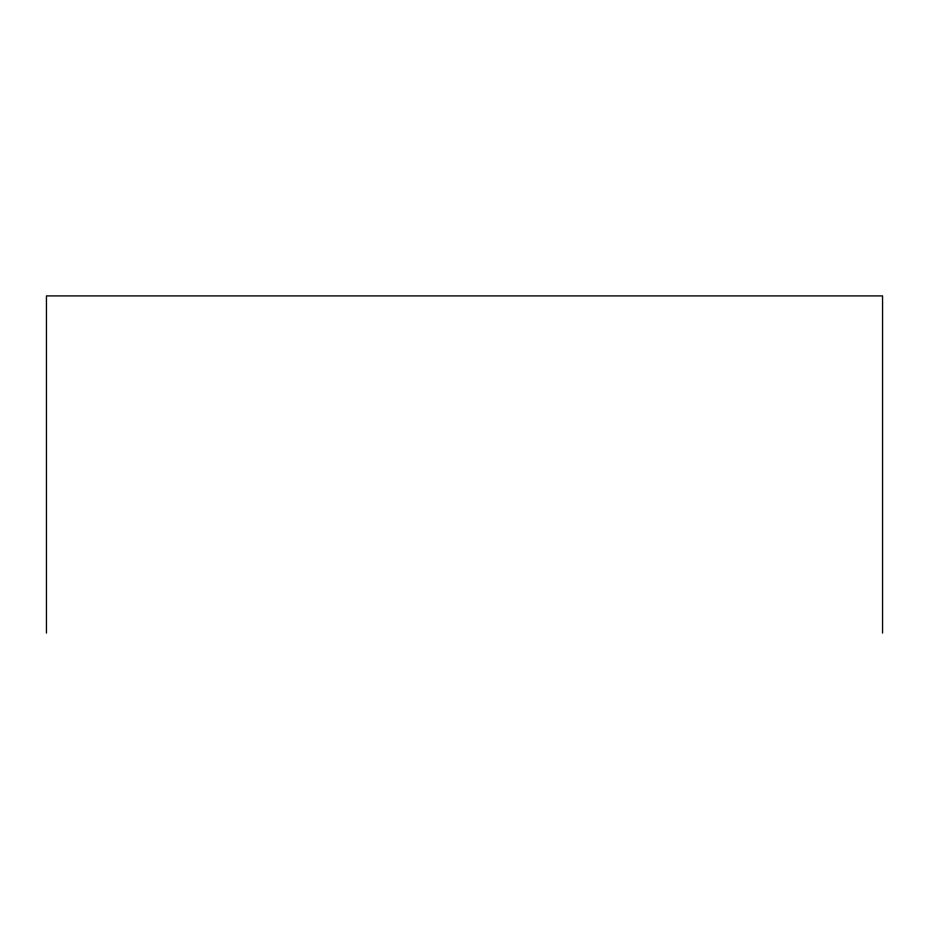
<?xml version="1.0" encoding="UTF-8"?>
<svg xmlns="http://www.w3.org/2000/svg" width="929" height="929" viewBox="0 0 929 929"><rect width="100%" height="100%" fill="white"/><g stroke="black" fill="none" stroke-linecap="round" stroke-linejoin="round"><path stroke-width="1.39" d="M882.55 633.09L882.55 295.91L46.45 295.91L46.45 633.09"/></g></svg>
